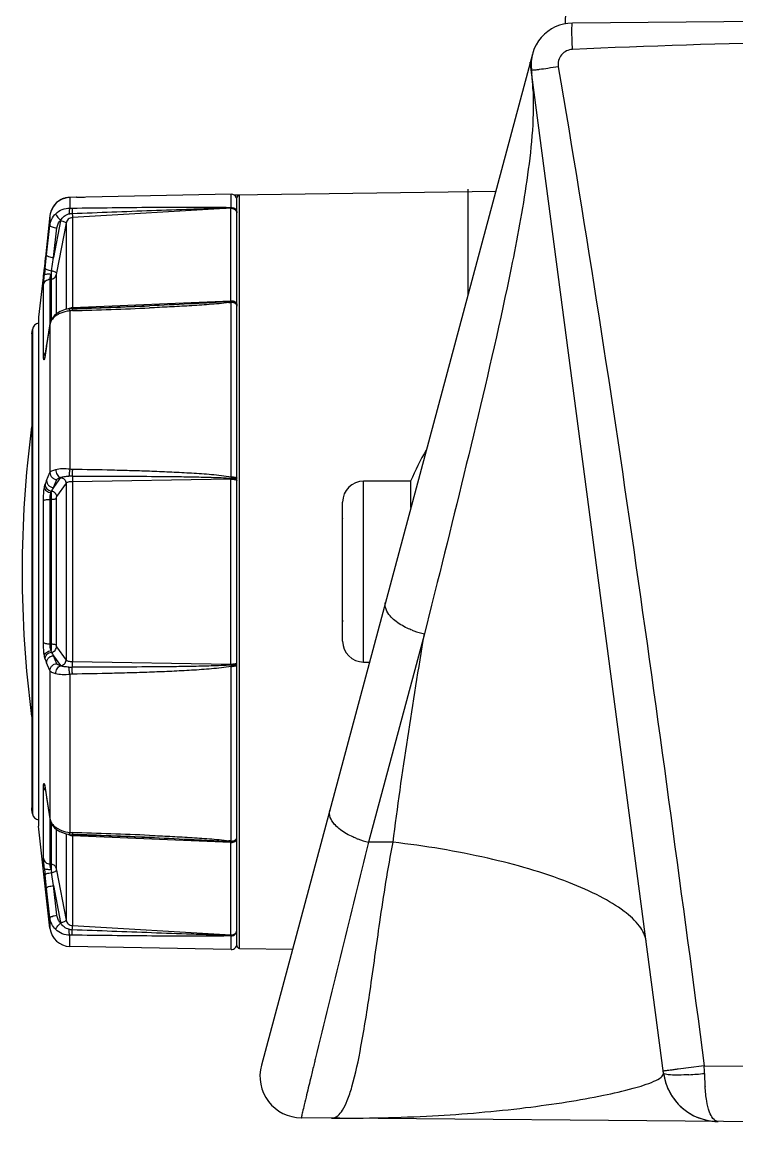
# Model space of a CAD drawing. Extents: x -1319 to 3519, y -1539 to 2345.
# Drawn here: x -1298 to -1246.6, y -162.7 to -83.1 of the extents above; entities that cross this region are included whole.
import ezdxf

# ---------------------------------------------------------------- set-up
doc = ezdxf.new("R2010")
doc.units = 0
doc.header["$LTSCALE"] = 65.395
doc.layers.get('0').update_dxf_attribs({"linetype": 'CONTINUOUS'})

msp = doc.modelspace()

# ---------------------------------------------------------------- linework, layer by layer
at = {"linetype": 'CONTINUOUS'}
for p, q in [((-1258.927, -83.266), (-1258.806, -76.35)), ((-1192.942, -82.631), (-1258.435, -83.202)), ((-1261.306, -85.426), (-1280.783, -158.113)), ((-1251.894, -158.673), (-1261.461, -86.002)), ((-1282.768, -95.553), (-1263.946, -95.277)), ((-1265.942, -95.138), (-1265.942, -102.723)), ((-1295.492, -96.111), (-1295.748, -96.414)), ((-1295.166, -95.887), (-1295.492, -96.111)), ((-1295.176, -95.892), (-1295.334, -96.002)), ((-1295.07, -95.854), (-1295.176, -95.892)), ((-1294.792, -95.758), (-1295.166, -95.887)), ((-1294.535, -95.731), (-1294.792, -95.758)), ((-1282.95, -95.508), (-1294.535, -95.731)), ((-1282.95, -95.508), (-1294.535, -95.731)), ((-1294.535, -95.731), (-1294.535, -95.731)), ((-1294.535, -95.731), (-1294.535, -96.501)), ((-1294.07, -95.719), (-1293.495, -95.711)), ((-1294.07, -95.719), (-1294.07, -95.722)), ((-1282.95, -95.508), (-1282.95, -95.508)), ((-1282.95, -96.454), (-1282.95, -95.508)), ((-1282.542, -149.514), (-1282.542, -95.786)), ((-1282.345, -149.714), (-1282.343, -95.586)), ((-1295.967, -97.04), (-1296.3, -100.037)), ((-1295.948, -96.916), (-1295.967, -97.04)), ((-1295.967, -97.04), (-1295.967, -97.747)), ((-1295.913, -96.773), (-1295.948, -96.916)), ((-1295.748, -96.414), (-1295.913, -96.773)), ((-1282.966, -96.514), (-1294.352, -97.187)), ((-1282.966, -96.514), (-1282.966, -96.488)), ((-1282.966, -103.159), (-1282.966, -96.514)), ((-1296.213, -99.881), (-1295.967, -97.747)), ((-1296.032, -97.528), (-1296.124, -98.456)), ((-1296.022, -97.529), (-1296.032, -97.528)), ((-1295.206, -97.409), (-1295.716, -100.064)), ((-1294.813, -97.583), (-1295.501, -101.166)), ((-1294.813, -97.583), (-1294.813, -103.785)), ((-1294.352, -97.187), (-1294.352, -103.651)), ((-1295.716, -100.064), (-1295.47, -97.93)), ((-1296.308, -100.109), (-1296.337, -100.369)), ((-1296.321, -100.823), (-1296.213, -99.881)), ((-1296.3, -100.037), (-1296.308, -100.109)), ((-1295.863, -100.999), (-1295.716, -100.064)), ((-1296.404, -100.954), (-1296.416, -101.064)), ((-1296.387, -100.812), (-1296.404, -100.954)), ((-1296.372, -100.68), (-1296.387, -100.812)), ((-1296.345, -100.44), (-1296.372, -100.68)), ((-1296.337, -100.369), (-1296.345, -100.44)), ((-1296.466, -101.487), (-1296.782, -104.331)), ((-1296.461, -101.441), (-1296.466, -101.487)), ((-1296.45, -101.348), (-1296.461, -101.441)), ((-1296.442, -101.284), (-1296.45, -101.348)), ((-1296.43, -101.18), (-1296.442, -101.284)), ((-1296.416, -101.064), (-1296.43, -101.18)), ((-1295.887, -101.603), (-1295.966, -101.608)), ((-1295.966, -104.833), (-1295.966, -101.608)), ((-1295.887, -101.603), (-1295.887, -104.587)), ((-1295.519, -101.29), (-1295.519, -104.115)), ((-1296.431, -107.123), (-1296.431, -102.034)), ((-1294.352, -103.651), (-1282.966, -103.159)), ((-1282.95, -115.821), (-1282.95, -103.264)), ((-1295.493, -104.093), (-1295.635, -104.211)), ((-1295.493, -104.093), (-1295.493, -104.093)), ((-1294.59, -103.739), (-1294.59, -103.739)), ((-1294.535, -103.887), (-1294.535, -115.246)), ((-1292.384, -103.659), (-1294.366, -103.72)), ((-1294.366, -103.721), (-1294.366, -103.72)), ((-1294.361, -103.872), (-1294.366, -103.721)), ((-1296.782, -104.331), (-1296.782, -140.931)), ((-1296.318, -107.073), (-1295.964, -104.824)), ((-1295.967, -104.864), (-1296.207, -106.387)), ((-1295.967, -104.864), (-1295.964, -104.824)), ((-1295.967, -104.864), (-1295.967, -115.514)), ((-1295.933, -104.687), (-1295.964, -104.824)), ((-1297.264, -105.534), (-1297.272, -105.656)), ((-1297.272, -105.656), (-1297.272, -139.605)), ((-1297.264, -105.534), (-1297.226, -105.22)), ((-1297.226, -105.22), (-1297.264, -105.534)), ((-1297.264, -105.534), (-1297.264, -139.727)), ((-1297.226, -105.22), (-1297.226, -140.042)), ((-1296.213, -106.426), (-1296.315, -107.074)), ((-1296.213, -106.426), (-1296.21, -106.387)), ((-1296.207, -106.387), (-1296.213, -106.426)), ((-1296.373, -107.357), (-1296.349, -107.234)), ((-1296.345, -107.219), (-1296.349, -107.234)), ((-1296.341, -107.199), (-1296.345, -107.219)), ((-1296.329, -107.137), (-1296.341, -107.199)), ((-1296.318, -107.073), (-1296.329, -107.137)), ((-1296.321, -107.113), (-1296.318, -107.073)), ((-1296.315, -107.074), (-1296.321, -107.113)), ((-1296.213, -116.086), (-1295.967, -115.514)), ((-1295.206, -115.873), (-1295.716, -116.584)), ((-1295.716, -116.584), (-1295.47, -116.012)), ((-1282.966, -115.986), (-1294.352, -116.166)), ((-1282.966, -129.275), (-1282.966, -115.986)), ((-1273.442, -129.131), (-1273.442, -116.131)), ((-1270.058, -116.131), (-1273.442, -116.131)), ((-1270.058, -116.131), (-1270.057, -116.277)), ((-1294.813, -116.277), (-1295.501, -117.237)), ((-1294.813, -116.277), (-1294.813, -128.985)), ((-1294.352, -116.166), (-1294.352, -129.095)), ((-1296.431, -127.72), (-1296.431, -117.541)), ((-1295.887, -117.435), (-1295.966, -117.436)), ((-1295.966, -127.826), (-1295.966, -117.436)), ((-1295.887, -117.435), (-1295.887, -127.827)), ((-1295.519, -117.357), (-1295.519, -127.904)), ((-1274.942, -127.63), (-1274.942, -117.631)), ((-1274.952, -121.887), (-1274.952, -118.741)), ((-1274.942, -118.741), (-1274.952, -118.741)), ((-1274.942, -118.787), (-1274.952, -118.787)), ((-1274.942, -118.787), (-1274.942, -118.818)), ((-1274.942, -121.487), (-1274.952, -121.487)), ((-1274.942, -121.887), (-1274.952, -121.887)), ((-1274.952, -124.421), (-1274.952, -122.22)), ((-1274.942, -122.22), (-1274.952, -122.22)), ((-1274.942, -122.285), (-1274.952, -122.285)), ((-1274.942, -123.337), (-1274.952, -123.337)), ((-1268.145, -123.412), (-1268.551, -125.036)), ((-1274.942, -124.352), (-1274.952, -124.352)), ((-1274.952, -126.241), (-1274.952, -124.441)), ((-1274.942, -124.441), (-1274.952, -124.441)), ((-1268.551, -125.036), (-1269.069, -127.104)), ((-1274.942, -125.841), (-1274.952, -125.841)), ((-1274.942, -126.241), (-1274.952, -126.241)), ((-1274.942, -126.11), (-1274.942, -126.241)), ((-1269.069, -127.104), (-1273.078, -142.068)), ((-1295.966, -127.826), (-1295.887, -127.827)), ((-1295.501, -128.025), (-1294.813, -128.985)), ((-1295.47, -129.249), (-1295.716, -128.677)), ((-1295.716, -128.677), (-1295.206, -129.389)), ((-1295.967, -129.748), (-1296.213, -129.176)), ((-1294.352, -129.095), (-1282.966, -129.275)), ((-1282.95, -141.998), (-1282.95, -129.441)), ((-1273.442, -129.131), (-1273.017, -129.131)), ((-1295.967, -129.748), (-1295.967, -140.398)), ((-1294.535, -130.016), (-1294.535, -141.375)), ((-1296.431, -143.228), (-1296.431, -138.138)), ((-1296.373, -137.904), (-1296.349, -138.028)), ((-1296.349, -138.028), (-1296.349, -138.028)), ((-1296.326, -138.138), (-1296.318, -138.188)), ((-1296.321, -138.148), (-1296.318, -138.188)), ((-1296.321, -138.148), (-1296.315, -138.188)), ((-1296.318, -138.188), (-1295.971, -140.398)), ((-1296.315, -138.188), (-1296.213, -138.835)), ((-1296.213, -138.835), (-1296.21, -138.875)), ((-1296.213, -138.835), (-1296.207, -138.874)), ((-1296.207, -138.874), (-1295.967, -140.398)), ((-1297.264, -139.727), (-1297.272, -139.605)), ((-1297.264, -139.727), (-1297.226, -140.042)), ((-1297.226, -140.042), (-1297.264, -139.727)), ((-1295.971, -140.398), (-1295.964, -140.437)), ((-1295.967, -140.398), (-1295.964, -140.437)), ((-1295.966, -143.654), (-1295.966, -140.429)), ((-1295.964, -140.437), (-1295.936, -140.565)), ((-1295.887, -140.673), (-1295.887, -143.659)), ((-1295.967, -148.263), (-1296.782, -140.931)), ((-1295.642, -141.043), (-1295.493, -141.168)), ((-1295.519, -141.146), (-1295.519, -143.972)), ((-1295.493, -141.168), (-1295.493, -141.168)), ((-1294.813, -141.476), (-1294.813, -147.679)), ((-1294.59, -141.523), (-1294.59, -141.523)), ((-1294.384, -141.541), (-1292.391, -141.602)), ((-1294.361, -141.39), (-1294.366, -141.541)), ((-1294.366, -141.541), (-1294.366, -141.542)), ((-1288.82, -141.587), (-1288.771, -141.589)), ((-1294.352, -141.61), (-1294.352, -148.074)), ((-1282.966, -142.103), (-1294.352, -141.61)), ((-1292.391, -141.602), (-1290.465, -141.67)), ((-1290.465, -141.67), (-1288.826, -141.736)), ((-1282.966, -148.747), (-1282.966, -142.103)), ((-1271.324, -142.083), (-1273.078, -142.068)), ((-1295.966, -143.654), (-1295.887, -143.659)), ((-1296.213, -145.38), (-1296.321, -144.438)), ((-1295.716, -145.197), (-1295.863, -144.263)), ((-1295.501, -144.095), (-1294.813, -147.679)), ((-1295.967, -147.515), (-1296.213, -145.38)), ((-1295.47, -147.332), (-1295.716, -145.197)), ((-1295.716, -145.197), (-1295.206, -147.853)), ((-1295.967, -147.515), (-1295.967, -148.263)), ((-1294.352, -148.074), (-1282.966, -148.747)), ((-1282.966, -148.773), (-1282.966, -148.747)), ((-1294.535, -149.57), (-1294.535, -148.76)), ((-1282.95, -149.793), (-1282.95, -148.807)), ((-1282.95, -149.793), (-1294.535, -149.57)), ((-1282.345, -149.714), (-1278.547, -149.77)), ((-1248.965, -158.142), (-1250.094, -158.294)), ((-1248.965, -158.142), (-1192.942, -158.631)), ((-1187.06, -162.682), (-1277.911, -161.889))]:
    msp.add_line(p, q, dxfattribs=at)
for points in [[(-1294.535, -95.731), (-1294.803, -95.761), (-1294.842, -95.774)], [(-1294.59, -103.739), (-1294.866, -103.796), (-1295.244, -103.943), (-1295.493, -104.093)], [(-1294.366, -103.72), (-1294.53, -103.731), (-1294.59, -103.739)], [(-1288.826, -103.525), (-1290.462, -103.591), (-1292.384, -103.659)], [(-1295.635, -104.211), (-1295.818, -104.437), (-1295.933, -104.687)], [(-1296.349, -138.028), (-1296.349, -138.026), (-1296.346, -138.039), (-1296.338, -138.078), (-1296.326, -138.138)], [(-1295.936, -140.565), (-1295.824, -140.816), (-1295.642, -141.043)], [(-1295.493, -141.168), (-1295.252, -141.315), (-1294.875, -141.463), (-1294.59, -141.523)], [(-1294.59, -141.523), (-1294.54, -141.529), (-1294.384, -141.541)]]:
    msp.add_lwpolyline(points, dxfattribs=at)
for centre, radius, start, end in [((-1258.409, -86.202), 3, 90.5, 187.5), ((-1278.814, -88.712), 17.559, 5.05059, 6.21094), ((-1279.951, -88.795), 18.699, 2.15058, 4.99736), ((-1294.501, -97.205), 1.476, 134.53726, 147.11753), ((-1294.509, -97.198), 1.466, 132.44528, 134.52221), ((-1294.502, -97.206), 1.476, 117.93039, 132.41492), ((-1294.506, -97.201), 1.47, 112.71492, 117.89876), ((-1294.506, -97.2), 1.469, 103.25036, 112.71269), ((-1294.505, -97.207), 1.476, 91.13198, 103.2261), ((-1294.041, -97.719), 2, 90.84, 91.377), ((-1282.942, -95.908), 0.4, 22.3527, 91.09295), ((-1282.942, -95.908), 0.4, 17.35166, 91.1236), ((-1282.944, -95.908), 0.402, 0.06582, 17.25823), ((-1294.497, -97.204), 1.479, 162.41712, 168.78005), ((-1294.505, -97.202), 1.472, 147.14277, 162.39894), ((-1282.919, -96.9), 0.378, 7.96203, 24.10399), ((-1282.91, -96.899), 0.368, 0.02924, 7.95395), ((-1294.052, -97.727), 1.99, 172.81701, 174.28252), ((-1294.041, -97.719), 2, 172.12249, 174.28941), ((-1294.044, -97.728), 1.998, 171.67453, 172.81728), ((-1294.379, -97.568), 0.842, 167.00984, 169.1429), ((-1259.328, -105.066), 37.236, 173.45638, 174.19771), ((-1279.592, -103.013), 16.395, 172.94424, 173.79032), ((-1284.465, -87.803), 15.474, 274.93259, 275.36733), ((-1284.012, -96.96), 6.393, 278.02827, 279.56938), ((-1284.112, -91.584), 11.677, 275.37637, 275.63318), ((-1294.324, -104.341), 0.69, 94.27792, 103.23423), ((-1294.322, -104.356), 0.705, 92.44218, 94.32724), ((-1325.534, 752.512), 856.824, 272.084691, 272.455361), ((-1304.891, 270.501), 374.521, 271.61117, 272.4613), ((-1282.781, -103.561), 0.241, 26.79615, 30.46088), ((-1296.73, -105.281), 0.5, 96.13352, 173), ((-1295.235, -104.98), 0.742, 168.08759, 170.998), ((-1298.791, -106.751), 2.496, 349.13491, 349.29316), ((-1217.968, -122.631), 80, 172.52774, 187.47226), ((-1251.645, -123.938), 20, 149.85155, 157.02155), ((-1263.018, -130.331), 36.122, 156.77321, 157.21232), ((-1295.111, -115.941), 0.117, 139.19312, 144.32541), ((-1294.198, -141.526), 25.756, 90.37342, 90.90457), ((-1272.992, -117.6), 10.115, 169.8725, 170.41092), ((-1276.474, -115.993), 6.492, 179.31115, 179.94413), ((-1273.442, -117.631), 1.5, 90, 180), ((-1235.636, -151.883), 69.682, 149.5641, 149.80364), ((-1463.097, -118.394), 193.052, 0.10713, 0.62849), ((-1267.847, -121.381), 5.85, 248.9769, 250.11646), ((-1267.794, -121.238), 6.003, 250.10677, 257.74488), ((-1273.442, -127.631), 1.5, 180, 270), ((-1235.637, -93.379), 69.681, 210.19636, 210.4359), ((-1263.017, -114.93), 36.124, 202.7877, 203.22678), ((-1295.111, -129.321), 0.117, 215.6777, 220.80749), ((-1294.193, -103.327), 26.164, 269.09995, 269.62282), ((-1276.471, -129.269), 6.496, 180.05613, 180.68874), ((-1272.862, -127.639), 10.247, 189.59234, 190.12382), ((-1298.241, -138.402), 1.935, 11.29801, 11.96409), ((-1296.73, -139.981), 0.5, 187, 263.86648), ((-1295.235, -140.282), 0.742, 189.002, 191.91276), ((-1294.324, -140.92), 0.69, 256.82243, 265.72558), ((-1325.533, -997.764), 856.814, 87.544641, 87.915312), ((-1304.904, -516.145), 374.903, 87.54115, 88.38851), ((-1294.322, -140.906), 0.705, 265.67699, 267.55783), ((-1284.324, -155.886), 13.896, 84.39233, 85.05816), ((-1284.001, -148.231), 6.321, 80.42527, 81.91243), ((-1282.781, -141.701), 0.241, 329.53922, 333.20386), ((4390.152, -1541.413), 5833.553, 166.1206156, 166.278439), ((-1271.857, -136.345), 5.85, 248.97003, 250.11639), ((-1271.804, -136.201), 6.003, 250.10668, 257.74477), ((-1259.594, -140.224), 36.968, 185.79961, 186.54631), ((-1279.604, -142.25), 16.383, 186.20936, 187.05606), ((-1294.379, -147.694), 0.842, 190.85821, 192.99056), ((-1294.506, -148.101), 1.47, 186.33899, 268.9), ((-1282.919, -148.361), 0.377, 335.8915, 350.98408), ((-1282.911, -148.363), 0.369, 350.97846, 359.96303), ((-1282.942, -149.393), 0.4, 268.9, 360), ((-1282.342, -149.514), 0.2, 180, 269.16), ((-1277.885, -158.889), 3, 165, 269.5), ((-1347.604, -160.85), 98.676, 1.24919, 1.57243), ((-657.37, -308.945), 637.742, 166.394254, 166.515125), ((-1247.928, -158.151), 4, 187.50045, 214.36669), ((-1247.928, -158.151), 4, 187.49959, 269.49933), ((-1251.481, -134.817), 24.015, 273.3696, 276.04759), ((-1230.523, -158.324), 18.432, 181.16496, 183.61891), ((-1233.033, -158.474), 15.917, 183.65009, 184.22882), ((-1247.928, -158.151), 4, 216.14911, 269.50555)]:
    msp.add_arc(centre, radius, start, end, dxfattribs=at)
for points, knots in [([(-1258.435, -85.095), (-1258.446, -84.854), (-1258.462, -84.409), (-1258.472, -83.88), (-1258.468, -83.545), (-1258.466, -83.361), (-1258.451, -83.275), (-1258.448, -83.202), (-1258.435, -83.202)], [0, 0, 0, 0, 0.381873, 0.705592, 0.829642, 0.922056, 0.979152, 1, 1, 1, 1]), ([(-1192.942, -83.648), (-1198.398, -83.826), (-1209.314, -84.104), (-1231.148, -84.368), (-1247.528, -84.605), (-1258.435, -85.095)], [0, 0, 0, 0, 0.250005, 0.500009, 1, 1, 1, 1]), ([(-1258.435, -85.095), (-1258.729, -85.108), (-1259.334, -85.395), (-1259.504, -86.048), (-1259.455, -86.338)], [0, 0, 0, 0, 0.500452, 1, 1, 1, 1]), ([(-1259.455, -86.338), (-1259.7, -86.379), (-1260.152, -86.453), (-1260.69, -86.534), (-1261.031, -86.574), (-1261.219, -86.6), (-1261.306, -86.594), (-1261.381, -86.607), (-1261.383, -86.594)], [0, 0, 0, 0, 0.382831, 0.70669, 0.83064, 0.92289, 0.979749, 1, 1, 1, 1]), ([(-1259.455, -86.338), (-1257.424, -98.261), (-1253.751, -122.174), (-1250.559, -146.152), (-1248.965, -158.142)], [0, 0, 0, 0, 0.499996, 1, 1, 1, 1]), ([(-1261.264, -88.094), (-1261.182, -90.237), (-1261.634, -94.519), (-1262.414, -98.717), (-1262.838, -100.806)], [0, 0, 0, 0, 0.50158, 1, 1, 1, 1]), ([(-1282.343, -95.586), (-1282.343, -95.584), (-1282.351, -95.578), (-1282.38, -95.57), (-1282.456, -95.566), (-1282.585, -95.562), (-1282.692, -95.562), (-1282.754, -95.562)], [0, 0, 0, 0, 0.018649, 0.055394, 0.230891, 0.551461, 1, 1, 1, 1]), ([(-1282.563, -95.797), (-1282.558, -95.794), (-1282.555, -95.79), (-1282.542, -95.784), (-1282.542, -95.786)], [0, 0, 0, 0, 0.774311, 1, 1, 1, 1]), ([(-1282.542, -95.786), (-1282.542, -95.735), (-1282.499, -95.629), (-1282.393, -95.587), (-1282.342, -95.587)], [0, 0, 0, 0, 0.499674, 1, 1, 1, 1]), ([(-1295.967, -97.747), (-1295.949, -97.591), (-1295.859, -97.282), (-1295.67, -97.021), (-1295.557, -96.909)], [0, 0, 0, 0, 0.49789, 1, 1, 1, 1]), ([(-1295.557, -96.909), (-1295.558, -96.92), (-1295.551, -96.946), (-1295.519, -97.012), (-1295.448, -97.112), (-1295.336, -97.243), (-1295.248, -97.333), (-1295.2, -97.378)], [0, 0, 0, 0, 0.053283, 0.133103, 0.366103, 0.669946, 1, 1, 1, 1]), ([(-1295.557, -96.909), (-1295.425, -96.778), (-1295.101, -96.567), (-1294.722, -96.5), (-1294.535, -96.501)], [0, 0, 0, 0, 0.498809, 1, 1, 1, 1]), ([(-1295.2, -97.378), (-1295.139, -97.267), (-1294.966, -97.067), (-1294.729, -96.952), (-1294.604, -96.921)], [0, 0, 0, 0, 0.49725, 1, 1, 1, 1]), ([(-1294.535, -96.501), (-1294.546, -96.519), (-1294.563, -96.57), (-1294.582, -96.662), (-1294.596, -96.784), (-1294.602, -96.873), (-1294.604, -96.921)], [0, 0, 0, 0, 0.144591, 0.371868, 0.665457, 1, 1, 1, 1]), ([(-1294.361, -96.503), (-1294.365, -96.549), (-1294.365, -96.676), (-1294.366, -96.804), (-1294.365, -96.885)], [0, 0, 0, 0, 0.362341, 1, 1, 1, 1]), ([(-1294.365, -96.885), (-1293.415, -96.848), (-1291.515, -96.775), (-1288.664, -96.669), (-1286.289, -96.585), (-1284.39, -96.524), (-1283.44, -96.495), (-1282.966, -96.488)], [0, 0, 0, 0, 0.25012, 0.500213, 0.75025, 0.875215, 1, 1, 1, 1]), ([(-1294.365, -96.885), (-1294.364, -96.919), (-1294.358, -97.02), (-1294.352, -97.12), (-1294.352, -97.187)], [0, 0, 0, 0, 0.337165, 1, 1, 1, 1]), ([(-1294.361, -96.503), (-1293.408, -96.49), (-1291.503, -96.466), (-1289.122, -96.443), (-1287.218, -96.43), (-1285.791, -96.425), (-1284.604, -96.426), (-1283.657, -96.436), (-1283.185, -96.444), (-1282.95, -96.454)], [0, 0, 0, 0, 0.250479, 0.500867, 0.625997, 0.751046, 0.875915, 0.938178, 1, 1, 1, 1]), ([(-1282.966, -96.488), (-1282.965, -96.485), (-1282.96, -96.473), (-1282.954, -96.462), (-1282.95, -96.454)], [0, 0, 0, 0, 0.288068, 1, 1, 1, 1]), ([(-1282.966, -96.488), (-1282.862, -96.483), (-1282.695, -96.534), (-1282.566, -96.697), (-1282.542, -96.798), (-1282.542, -96.846)], [0, 0, 0, 0, 0.51365, 0.760914, 1, 1, 1, 1]), ([(-1282.966, -96.514), (-1282.886, -96.51), (-1282.721, -96.548), (-1282.607, -96.674), (-1282.575, -96.746)], [0, 0, 0, 0, 0.50497, 1, 1, 1, 1]), ([(-1282.95, -96.454), (-1282.897, -96.453), (-1282.791, -96.471), (-1282.655, -96.556), (-1282.564, -96.685), (-1282.542, -96.789), (-1282.542, -96.839)], [0, 0, 0, 0, 0.25425, 0.506076, 0.754329, 1, 1, 1, 1]), ([(-1295.967, -97.747), (-1295.968, -97.769), (-1295.914, -97.819), (-1295.81, -97.861), (-1295.653, -97.905), (-1295.534, -97.923), (-1295.47, -97.93)], [0, 0, 0, 0, 0.119843, 0.340047, 0.64696, 1, 1, 1, 1]), ([(-1295.47, -97.93), (-1295.459, -97.827), (-1295.399, -97.623), (-1295.274, -97.452), (-1295.2, -97.378)], [0, 0, 0, 0, 0.497764, 1, 1, 1, 1]), ([(-1295.206, -97.409), (-1295.156, -97.418), (-1295.062, -97.439), (-1294.938, -97.482), (-1294.855, -97.523), (-1294.813, -97.564), (-1294.813, -97.583)], [0, 0, 0, 0, 0.348988, 0.655005, 0.877402, 1, 1, 1, 1]), ([(-1294.352, -97.187), (-1294.46, -97.193), (-1294.676, -97.277), (-1294.793, -97.478), (-1294.813, -97.583)], [0, 0, 0, 0, 0.50479, 1, 1, 1, 1]), ([(-1296.213, -99.881), (-1296.213, -99.903), (-1296.16, -99.953), (-1296.055, -99.996), (-1295.898, -100.04), (-1295.78, -100.057), (-1295.716, -100.064)], [0, 0, 0, 0, 0.119815, 0.340008, 0.646935, 1, 1, 1, 1]), ([(-1296.321, -100.823), (-1296.321, -100.843), (-1296.274, -100.89), (-1296.177, -100.93), (-1296.033, -100.973), (-1295.923, -100.991), (-1295.863, -100.999)], [0, 0, 0, 0, 0.11928, 0.336817, 0.642406, 1, 1, 1, 1]), ([(-1295.863, -100.999), (-1295.816, -101.008), (-1295.728, -101.029), (-1295.614, -101.071), (-1295.538, -101.111), (-1295.501, -101.15), (-1295.501, -101.166)], [0, 0, 0, 0, 0.352699, 0.656902, 0.876778, 1, 1, 1, 1]), ([(-1262.838, -100.806), (-1263.607, -104.591), (-1265.355, -112.133), (-1267.208, -119.648), (-1268.145, -123.412)], [0, 0, 0, 0, 0.498936, 1, 1, 1, 1]), ([(-1296.431, -102.034), (-1296.431, -101.942), (-1296.41, -101.698), (-1296.388, -101.455), (-1296.373, -101.302)], [0, 0, 0, 0, 0.372267, 1, 1, 1, 1]), ([(-1296.431, -102.034), (-1296.418, -101.924), (-1296.305, -101.705), (-1296.079, -101.614), (-1295.966, -101.608)], [0, 0, 0, 0, 0.493441, 1, 1, 1, 1]), ([(-1296.373, -101.302), (-1296.369, -101.283), (-1296.311, -101.252), (-1296.211, -101.236), (-1296.061, -101.228), (-1295.951, -101.234), (-1295.891, -101.239)], [0, 0, 0, 0, 0.114343, 0.331439, 0.639002, 1, 1, 1, 1]), ([(-1295.966, -101.608), (-1295.966, -101.589), (-1295.959, -101.543), (-1295.936, -101.42), (-1295.91, -101.315), (-1295.891, -101.239)], [0, 0, 0, 0, 0.145457, 0.373846, 1, 1, 1, 1]), ([(-1295.891, -101.239), (-1295.89, -101.28), (-1295.889, -101.401), (-1295.888, -101.522), (-1295.887, -101.603)], [0, 0, 0, 0, 0.336589, 1, 1, 1, 1]), ([(-1295.887, -101.603), (-1295.801, -101.598), (-1295.629, -101.532), (-1295.535, -101.372), (-1295.519, -101.29)], [0, 0, 0, 0, 0.50622, 1, 1, 1, 1]), ([(-1295.501, -101.166), (-1295.506, -101.191), (-1295.512, -101.232), (-1295.519, -101.273), (-1295.519, -101.29)], [0, 0, 0, 0, 0.611764, 1, 1, 1, 1]), ([(-1283.135, -103.22), (-1283.608, -103.261), (-1284.557, -103.318), (-1286.454, -103.42), (-1287.877, -103.484), (-1288.826, -103.525)], [0, 0, 0, 0, 0.249997, 0.500011, 1, 1, 1, 1]), ([(-1283.12, -103.29), (-1283.354, -103.323), (-1283.826, -103.374), (-1284.772, -103.454), (-1285.958, -103.532), (-1287.382, -103.609), (-1288.333, -103.653), (-1288.808, -103.674)], [0, 0, 0, 0, 0.124633, 0.249545, 0.499603, 0.749777, 1, 1, 1, 1]), ([(-1282.966, -103.159), (-1282.913, -103.156), (-1282.807, -103.167), (-1282.668, -103.225), (-1282.568, -103.321), (-1282.542, -103.406), (-1282.542, -103.445)], [0, 0, 0, 0, 0.286048, 0.553714, 0.789846, 1, 1, 1, 1]), ([(-1282.966, -103.204), (-1282.966, -103.201), (-1282.966, -103.186), (-1282.966, -103.171), (-1282.966, -103.159)], [0, 0, 0, 0, 0.228514, 1, 1, 1, 1]), ([(-1282.966, -103.204), (-1282.878, -103.2), (-1282.704, -103.236), (-1282.581, -103.373), (-1282.556, -103.449)], [0, 0, 0, 0, 0.526088, 1, 1, 1, 1]), ([(-1282.95, -103.264), (-1282.951, -103.258), (-1282.956, -103.238), (-1282.961, -103.219), (-1282.966, -103.204)], [0, 0, 0, 0, 0.271009, 1, 1, 1, 1]), ([(-1282.95, -103.264), (-1282.873, -103.263), (-1282.728, -103.288), (-1282.607, -103.382), (-1282.573, -103.439)], [0, 0, 0, 0, 0.538021, 1, 1, 1, 1]), ([(-1295.557, -104.256), (-1295.558, -104.223), (-1295.551, -104.162), (-1295.515, -104.109), (-1295.493, -104.093)], [0, 0, 0, 0, 0.548993, 1, 1, 1, 1]), ([(-1295.321, -104.113), (-1295.342, -104.124), (-1295.424, -104.167), (-1295.502, -104.216), (-1295.557, -104.256)], [0, 0, 0, 0, 0.25746, 1, 1, 1, 1]), ([(-1294.535, -103.887), (-1294.604, -103.893), (-1294.875, -103.933), (-1295.139, -104.021), (-1295.321, -104.113)], [0, 0, 0, 0, 0.255096, 1, 1, 1, 1]), ([(-1294.677, -103.755), (-1294.664, -103.745), (-1294.603, -103.707), (-1294.535, -103.682), (-1294.482, -103.669)], [0, 0, 0, 0, 0.23837, 1, 1, 1, 1]), ([(-1294.535, -103.887), (-1294.539, -103.865), (-1294.548, -103.829), (-1294.563, -103.781), (-1294.574, -103.754), (-1294.585, -103.738), (-1294.59, -103.739)], [0, 0, 0, 0, 0.406101, 0.713942, 0.910432, 1, 1, 1, 1]), ([(-1294.353, -103.723), (-1294.353, -103.718), (-1294.352, -103.694), (-1294.352, -103.67), (-1294.352, -103.651)], [0, 0, 0, 0, 0.208785, 1, 1, 1, 1]), ([(-1295.557, -104.256), (-1295.595, -104.282), (-1295.729, -104.39), (-1295.841, -104.528), (-1295.896, -104.641)], [0, 0, 0, 0, 0.265727, 1, 1, 1, 1]), ([(-1296.431, -107.123), (-1296.426, -107.091), (-1296.411, -107.049), (-1296.389, -107.012), (-1296.382, -107.003)], [0, 0, 0, 0, 0.740778, 1, 1, 1, 1]), ([(-1296.427, -107.278), (-1296.428, -107.267), (-1296.43, -107.215), (-1296.431, -107.164), (-1296.431, -107.123)], [0, 0, 0, 0, 0.215966, 1, 1, 1, 1]), ([(-1296.373, -107.357), (-1296.376, -107.365), (-1296.381, -107.379), (-1296.388, -107.394), (-1296.399, -107.402), (-1296.41, -107.393), (-1296.414, -107.377), (-1296.42, -107.352), (-1296.424, -107.318), (-1296.426, -107.292), (-1296.427, -107.278)], [0, 0, 0, 0, 0.141611, 0.234874, 0.287095, 0.337638, 0.428465, 0.568676, 0.75943, 1, 1, 1, 1]), ([(-1296.382, -107.003), (-1296.377, -106.994), (-1296.352, -106.961), (-1296.321, -106.932), (-1296.295, -106.913)], [0, 0, 0, 0, 0.241338, 1, 1, 1, 1]), ([(-1296.356, -107.298), (-1296.358, -107.304), (-1296.363, -107.324), (-1296.368, -107.344), (-1296.373, -107.357)], [0, 0, 0, 0, 0.286791, 1, 1, 1, 1]), ([(-1296.34, -107.221), (-1296.341, -107.228), (-1296.346, -107.254), (-1296.352, -107.28), (-1296.356, -107.298)], [0, 0, 0, 0, 0.273426, 1, 1, 1, 1]), ([(-1296.321, -107.113), (-1296.322, -107.122), (-1296.328, -107.156), (-1296.334, -107.19), (-1296.338, -107.214)], [0, 0, 0, 0, 0.266887, 1, 1, 1, 1]), ([(-1295.967, -115.514), (-1295.957, -115.49), (-1295.917, -115.441), (-1295.782, -115.353), (-1295.653, -115.31), (-1295.557, -115.284)], [0, 0, 0, 0, 0.164026, 0.382231, 1, 1, 1, 1]), ([(-1295.557, -115.284), (-1295.559, -115.413), (-1295.497, -115.654), (-1295.306, -115.837), (-1295.2, -115.864)], [0, 0, 0, 0, 0.539868, 1, 1, 1, 1]), ([(-1295.557, -115.284), (-1295.405, -115.243), (-1295.061, -115.206), (-1294.718, -115.227), (-1294.535, -115.246)], [0, 0, 0, 0, 0.460683, 1, 1, 1, 1]), ([(-1294.535, -115.246), (-1294.551, -115.342), (-1294.578, -115.518), (-1294.599, -115.694), (-1294.604, -115.774)], [0, 0, 0, 0, 0.551648, 1, 1, 1, 1]), ([(-1294.361, -115.262), (-1294.362, -115.308), (-1294.365, -115.477), (-1294.367, -115.647), (-1294.365, -115.771)], [0, 0, 0, 0, 0.270742, 1, 1, 1, 1]), ([(-1294.361, -115.262), (-1293.408, -115.277), (-1291.979, -115.304), (-1290.074, -115.355), (-1288.646, -115.402), (-1287.217, -115.46), (-1286.028, -115.522), (-1285.078, -115.584), (-1284.365, -115.639), (-1283.655, -115.709), (-1283.182, -115.772), (-1282.95, -115.821)], [0, 0, 0, 0, 0.250071, 0.375101, 0.500124, 0.62514, 0.750142, 0.812636, 0.875122, 0.93759, 1, 1, 1, 1]), ([(-1296.213, -116.086), (-1296.213, -116.149), (-1296.187, -116.278), (-1296.076, -116.441), (-1295.911, -116.553), (-1295.781, -116.582), (-1295.716, -116.584)], [0, 0, 0, 0, 0.245733, 0.495336, 0.747659, 1, 1, 1, 1]), ([(-1295.967, -115.514), (-1295.968, -115.577), (-1295.941, -115.706), (-1295.83, -115.87), (-1295.666, -115.981), (-1295.535, -116.01), (-1295.47, -116.012)], [0, 0, 0, 0, 0.245733, 0.495338, 0.747659, 1, 1, 1, 1]), ([(-1295.47, -116.012), (-1295.455, -115.976), (-1295.36, -115.912), (-1295.263, -115.881), (-1295.2, -115.864)], [0, 0, 0, 0, 0.377328, 1, 1, 1, 1]), ([(-1295.206, -115.873), (-1295.105, -115.877), (-1294.9, -115.969), (-1294.813, -116.176), (-1294.813, -116.277)], [0, 0, 0, 0, 0.50321, 1, 1, 1, 1]), ([(-1295.2, -115.864), (-1295.123, -115.827), (-1294.921, -115.786), (-1294.72, -115.775), (-1294.604, -115.774)], [0, 0, 0, 0, 0.425514, 1, 1, 1, 1]), ([(-1294.365, -115.771), (-1293.415, -115.769), (-1291.515, -115.768), (-1289.139, -115.778), (-1287.239, -115.794), (-1285.814, -115.814), (-1284.626, -115.839), (-1283.677, -115.872), (-1283.202, -115.895), (-1282.966, -115.915)], [0, 0, 0, 0, 0.250041, 0.500069, 0.625076, 0.750075, 0.875059, 0.937541, 1, 1, 1, 1]), ([(-1294.365, -115.771), (-1294.363, -115.798), (-1294.355, -115.93), (-1294.352, -116.062), (-1294.352, -116.166)], [0, 0, 0, 0, 0.208904, 1, 1, 1, 1]), ([(-1282.966, -115.915), (-1282.915, -115.914), (-1282.819, -115.915), (-1282.705, -115.919), (-1282.629, -115.924), (-1282.588, -115.928), (-1282.561, -115.933), (-1282.546, -115.936), (-1282.543, -115.939)], [0, 0, 0, 0, 0.362054, 0.678358, 0.803959, 0.901559, 0.967399, 1, 1, 1, 1]), ([(-1282.966, -115.986), (-1282.913, -115.986), (-1282.813, -115.989), (-1282.695, -116.004), (-1282.617, -116.026), (-1282.573, -116.043), (-1282.542, -116.067), (-1282.542, -116.084)], [0, 0, 0, 0, 0.356818, 0.667242, 0.790372, 0.886938, 1, 1, 1, 1]), ([(-1282.95, -115.821), (-1282.853, -115.82), (-1282.738, -115.827), (-1282.614, -115.863), (-1282.571, -115.881), (-1282.542, -115.905), (-1282.542, -115.921)], [0, 0, 0, 0, 0.666702, 0.789048, 0.88521, 1, 1, 1, 1]), ([(-1282.543, -115.939), (-1282.543, -115.939), (-1282.542, -115.94), (-1282.542, -115.94), (-1282.542, -115.941)], [0, 0, 0, 0, 0.553054, 1, 1, 1, 1]), ([(-1296.431, -117.541), (-1296.431, -117.367), (-1296.421, -117.044), (-1296.394, -116.722), (-1296.373, -116.575)], [0, 0, 0, 0, 0.53974, 1, 1, 1, 1]), ([(-1296.373, -116.575), (-1296.366, -116.527), (-1296.353, -116.448), (-1296.333, -116.37), (-1296.321, -116.341)], [0, 0, 0, 0, 0.603443, 1, 1, 1, 1]), ([(-1296.373, -116.575), (-1296.37, -116.622), (-1296.336, -116.72), (-1296.225, -116.838), (-1296.071, -116.921), (-1295.952, -116.948), (-1295.891, -116.953)], [0, 0, 0, 0, 0.213674, 0.453552, 0.71974, 1, 1, 1, 1]), ([(-1296.321, -116.341), (-1296.321, -116.46), (-1296.222, -116.707), (-1295.984, -116.823), (-1295.863, -116.836)], [0, 0, 0, 0, 0.49454, 1, 1, 1, 1]), ([(-1295.891, -116.953), (-1295.889, -116.94), (-1295.882, -116.901), (-1295.874, -116.86), (-1295.863, -116.836)], [0, 0, 0, 0, 0.325403, 1, 1, 1, 1]), ([(-1295.863, -116.836), (-1295.767, -116.848), (-1295.579, -116.944), (-1295.501, -117.141), (-1295.501, -117.237)], [0, 0, 0, 0, 0.503689, 1, 1, 1, 1]), ([(-1294.352, -116.166), (-1294.406, -116.167), (-1294.507, -116.173), (-1294.643, -116.195), (-1294.745, -116.226), (-1294.8, -116.257), (-1294.813, -116.277)], [0, 0, 0, 0, 0.333726, 0.627637, 0.854367, 1, 1, 1, 1]), ([(-1296.431, -117.541), (-1296.422, -117.522), (-1296.368, -117.491), (-1296.268, -117.463), (-1296.127, -117.442), (-1296.022, -117.437), (-1295.966, -117.436)], [0, 0, 0, 0, 0.12921, 0.351558, 0.652477, 1, 1, 1, 1]), ([(-1295.966, -117.436), (-1295.966, -117.348), (-1295.952, -117.185), (-1295.917, -117.024), (-1295.891, -116.953)], [0, 0, 0, 0, 0.539109, 1, 1, 1, 1]), ([(-1295.891, -116.953), (-1295.89, -116.987), (-1295.888, -117.148), (-1295.887, -117.308), (-1295.887, -117.435)], [0, 0, 0, 0, 0.211568, 1, 1, 1, 1]), ([(-1295.887, -117.435), (-1295.844, -117.434), (-1295.764, -117.43), (-1295.655, -117.415), (-1295.574, -117.393), (-1295.53, -117.371), (-1295.519, -117.357)], [0, 0, 0, 0, 0.336589, 0.63283, 0.859077, 1, 1, 1, 1]), ([(-1295.501, -117.237), (-1295.51, -117.25), (-1295.515, -117.292), (-1295.519, -117.332), (-1295.519, -117.357)], [0, 0, 0, 0, 0.383137, 1, 1, 1, 1]), ([(-1271.197, -126.14), (-1271.32, -126.04), (-1271.685, -125.706), (-1271.952, -125.154), (-1271.862, -124.818)], [0, 0, 0, 0, 0.313479, 1, 1, 1, 1]), ([(-1269.946, -126.842), (-1270.066, -126.796), (-1270.507, -126.609), (-1270.926, -126.363), (-1271.197, -126.14)], [0, 0, 0, 0, 0.267262, 1, 1, 1, 1]), ([(-1296.373, -128.686), (-1296.394, -128.539), (-1296.421, -128.217), (-1296.431, -127.895), (-1296.431, -127.72)], [0, 0, 0, 0, 0.460261, 1, 1, 1, 1]), ([(-1296.431, -127.72), (-1296.422, -127.739), (-1296.368, -127.77), (-1296.268, -127.798), (-1296.127, -127.819), (-1296.022, -127.825), (-1295.966, -127.826)], [0, 0, 0, 0, 0.12921, 0.351558, 0.652477, 1, 1, 1, 1]), ([(-1295.891, -128.308), (-1295.917, -128.238), (-1295.952, -128.077), (-1295.966, -127.914), (-1295.966, -127.826)], [0, 0, 0, 0, 0.460891, 1, 1, 1, 1]), ([(-1295.887, -127.827), (-1295.887, -127.87), (-1295.888, -128.031), (-1295.889, -128.191), (-1295.891, -128.308)], [0, 0, 0, 0, 0.27066, 1, 1, 1, 1]), ([(-1295.887, -127.827), (-1295.844, -127.828), (-1295.764, -127.832), (-1295.655, -127.847), (-1295.574, -127.868), (-1295.53, -127.89), (-1295.519, -127.904)], [0, 0, 0, 0, 0.33659, 0.632831, 0.859078, 1, 1, 1, 1]), ([(-1295.863, -128.426), (-1295.767, -128.414), (-1295.579, -128.317), (-1295.501, -128.12), (-1295.501, -128.025)], [0, 0, 0, 0, 0.503686, 1, 1, 1, 1]), ([(-1295.519, -127.904), (-1295.519, -127.929), (-1295.515, -127.969), (-1295.51, -128.012), (-1295.501, -128.025)], [0, 0, 0, 0, 0.616863, 1, 1, 1, 1]), ([(-1296.373, -128.686), (-1296.37, -128.639), (-1296.336, -128.541), (-1296.225, -128.424), (-1296.071, -128.34), (-1295.952, -128.314), (-1295.891, -128.308)], [0, 0, 0, 0, 0.213683, 0.453562, 0.719746, 1, 1, 1, 1]), ([(-1296.321, -128.921), (-1296.333, -128.892), (-1296.353, -128.813), (-1296.366, -128.734), (-1296.373, -128.686)], [0, 0, 0, 0, 0.39655, 1, 1, 1, 1]), ([(-1296.321, -128.921), (-1296.321, -128.802), (-1296.222, -128.554), (-1295.984, -128.439), (-1295.863, -128.426)], [0, 0, 0, 0, 0.494548, 1, 1, 1, 1]), ([(-1296.213, -129.176), (-1296.213, -129.112), (-1296.187, -128.983), (-1296.076, -128.82), (-1295.911, -128.708), (-1295.781, -128.679), (-1295.716, -128.677)], [0, 0, 0, 0, 0.245733, 0.495336, 0.747659, 1, 1, 1, 1]), ([(-1295.863, -128.426), (-1295.866, -128.42), (-1295.879, -128.381), (-1295.886, -128.341), (-1295.891, -128.308)], [0, 0, 0, 0, 0.171944, 1, 1, 1, 1]), ([(-1295.967, -129.748), (-1295.968, -129.684), (-1295.941, -129.555), (-1295.831, -129.392), (-1295.666, -129.28), (-1295.535, -129.251), (-1295.47, -129.249)], [0, 0, 0, 0, 0.245733, 0.495338, 0.74766, 1, 1, 1, 1]), ([(-1295.557, -129.977), (-1295.559, -129.848), (-1295.497, -129.608), (-1295.306, -129.424), (-1295.2, -129.397)], [0, 0, 0, 0, 0.539865, 1, 1, 1, 1]), ([(-1295.2, -129.397), (-1295.263, -129.38), (-1295.36, -129.349), (-1295.455, -129.286), (-1295.47, -129.249)], [0, 0, 0, 0, 0.622672, 1, 1, 1, 1]), ([(-1295.206, -129.389), (-1295.105, -129.384), (-1294.9, -129.293), (-1294.813, -129.085), (-1294.813, -128.985)], [0, 0, 0, 0, 0.50321, 1, 1, 1, 1]), ([(-1294.604, -129.488), (-1294.72, -129.486), (-1294.921, -129.475), (-1295.123, -129.435), (-1295.2, -129.397)], [0, 0, 0, 0, 0.574472, 1, 1, 1, 1]), ([(-1294.813, -128.985), (-1294.8, -129.004), (-1294.745, -129.036), (-1294.643, -129.066), (-1294.507, -129.088), (-1294.406, -129.094), (-1294.352, -129.095)], [0, 0, 0, 0, 0.145629, 0.372358, 0.666265, 1, 1, 1, 1]), ([(-1294.535, -130.016), (-1294.551, -129.919), (-1294.578, -129.744), (-1294.599, -129.567), (-1294.604, -129.488)], [0, 0, 0, 0, 0.551648, 1, 1, 1, 1]), ([(-1294.361, -130), (-1294.362, -129.954), (-1294.365, -129.784), (-1294.367, -129.614), (-1294.365, -129.491)], [0, 0, 0, 0, 0.270756, 1, 1, 1, 1]), ([(-1294.365, -129.491), (-1294.363, -129.463), (-1294.355, -129.331), (-1294.352, -129.199), (-1294.352, -129.095)], [0, 0, 0, 0, 0.208912, 1, 1, 1, 1]), ([(-1282.966, -129.347), (-1283.202, -129.367), (-1283.677, -129.39), (-1284.626, -129.422), (-1285.814, -129.447), (-1287.239, -129.467), (-1289.139, -129.484), (-1291.515, -129.493), (-1293.415, -129.492), (-1294.365, -129.491)], [0, 0, 0, 0, 0.062459, 0.124941, 0.249925, 0.374924, 0.499931, 0.749959, 1, 1, 1, 1]), ([(-1282.95, -129.441), (-1283.182, -129.49), (-1283.655, -129.552), (-1284.365, -129.623), (-1285.078, -129.678), (-1286.028, -129.74), (-1287.217, -129.801), (-1288.646, -129.859), (-1290.074, -129.906), (-1291.979, -129.957), (-1293.408, -129.985), (-1294.361, -130)], [0, 0, 0, 0, 0.06241, 0.124878, 0.187364, 0.249858, 0.37486, 0.499876, 0.624899, 0.749929, 1, 1, 1, 1]), ([(-1282.966, -129.275), (-1282.913, -129.276), (-1282.813, -129.272), (-1282.695, -129.257), (-1282.617, -129.236), (-1282.573, -129.218), (-1282.542, -129.194), (-1282.542, -129.177)], [0, 0, 0, 0, 0.356818, 0.667242, 0.790372, 0.886938, 1, 1, 1, 1]), ([(-1282.966, -129.347), (-1282.915, -129.347), (-1282.819, -129.346), (-1282.705, -129.342), (-1282.629, -129.337), (-1282.588, -129.333), (-1282.561, -129.329), (-1282.546, -129.326), (-1282.543, -129.323)], [0, 0, 0, 0, 0.362066, 0.678377, 0.803978, 0.901573, 0.967407, 1, 1, 1, 1]), ([(-1282.95, -129.441), (-1282.853, -129.441), (-1282.738, -129.435), (-1282.614, -129.398), (-1282.571, -129.381), (-1282.542, -129.357), (-1282.542, -129.34)], [0, 0, 0, 0, 0.666702, 0.789048, 0.88521, 1, 1, 1, 1]), ([(-1282.543, -129.323), (-1282.543, -129.322), (-1282.542, -129.322), (-1282.542, -129.321), (-1282.542, -129.321)], [0, 0, 0, 0, 0.552987, 1, 1, 1, 1]), ([(-1295.557, -129.977), (-1295.653, -129.951), (-1295.782, -129.909), (-1295.917, -129.821), (-1295.957, -129.772), (-1295.967, -129.748)], [0, 0, 0, 0, 0.617769, 0.835974, 1, 1, 1, 1]), ([(-1294.535, -130.016), (-1294.718, -130.035), (-1295.061, -130.056), (-1295.405, -130.018), (-1295.557, -129.977)], [0, 0, 0, 0, 0.539319, 1, 1, 1, 1]), ([(-1296.431, -138.138), (-1296.431, -138.124), (-1296.431, -138.072), (-1296.43, -138.021), (-1296.427, -137.984)], [0, 0, 0, 0, 0.282666, 1, 1, 1, 1]), ([(-1296.431, -138.138), (-1296.426, -138.17), (-1296.411, -138.212), (-1296.389, -138.25), (-1296.382, -138.259)], [0, 0, 0, 0, 0.740778, 1, 1, 1, 1]), ([(-1296.427, -137.984), (-1296.426, -137.969), (-1296.424, -137.944), (-1296.42, -137.91), (-1296.414, -137.885), (-1296.41, -137.869), (-1296.399, -137.859), (-1296.388, -137.868), (-1296.381, -137.883), (-1296.376, -137.896), (-1296.373, -137.904)], [0, 0, 0, 0, 0.240649, 0.431514, 0.571846, 0.66278, 0.713354, 0.765468, 0.858585, 1, 1, 1, 1]), ([(-1296.382, -138.259), (-1296.377, -138.267), (-1296.352, -138.3), (-1296.321, -138.329), (-1296.295, -138.348)], [0, 0, 0, 0, 0.241338, 1, 1, 1, 1]), ([(-1296.373, -137.904), (-1296.371, -137.91), (-1296.361, -137.942), (-1296.353, -137.975), (-1296.348, -138.001)], [0, 0, 0, 0, 0.19993, 1, 1, 1, 1]), ([(-1296.343, -138.023), (-1296.341, -138.032), (-1296.333, -138.074), (-1296.326, -138.116), (-1296.321, -138.148)], [0, 0, 0, 0, 0.227191, 1, 1, 1, 1]), ([(-1275.207, -141.103), (-1275.33, -141.003), (-1275.694, -140.669), (-1275.961, -140.117), (-1275.871, -139.782)], [0, 0, 0, 0, 0.313479, 1, 1, 1, 1]), ([(-1295.896, -140.62), (-1295.878, -140.657), (-1295.791, -140.806), (-1295.664, -140.929), (-1295.557, -141.006)], [0, 0, 0, 0, 0.236697, 1, 1, 1, 1]), ([(-1295.557, -141.006), (-1295.558, -141.039), (-1295.551, -141.1), (-1295.515, -141.152), (-1295.493, -141.168)], [0, 0, 0, 0, 0.548981, 1, 1, 1, 1]), ([(-1295.557, -141.006), (-1295.539, -141.019), (-1295.463, -141.071), (-1295.383, -141.117), (-1295.321, -141.148)], [0, 0, 0, 0, 0.24226, 1, 1, 1, 1]), ([(-1295.321, -141.148), (-1295.262, -141.178), (-1295.011, -141.289), (-1294.741, -141.356), (-1294.535, -141.375)], [0, 0, 0, 0, 0.242737, 1, 1, 1, 1]), ([(-1294.481, -141.592), (-1294.499, -141.588), (-1294.569, -141.569), (-1294.635, -141.537), (-1294.678, -141.506)], [0, 0, 0, 0, 0.261802, 1, 1, 1, 1]), ([(-1294.535, -141.375), (-1294.539, -141.396), (-1294.548, -141.433), (-1294.563, -141.481), (-1294.574, -141.508), (-1294.585, -141.523), (-1294.59, -141.523)], [0, 0, 0, 0, 0.406204, 0.71408, 0.910526, 1, 1, 1, 1]), ([(-1294.353, -141.538), (-1294.353, -141.543), (-1294.352, -141.567), (-1294.352, -141.591), (-1294.352, -141.61)], [0, 0, 0, 0, 0.208816, 1, 1, 1, 1]), ([(-1288.771, -141.589), (-1288.298, -141.61), (-1287.353, -141.654), (-1285.936, -141.731), (-1284.756, -141.809), (-1283.814, -141.889), (-1283.345, -141.939), (-1283.112, -141.973)], [0, 0, 0, 0, 0.250225, 0.500403, 0.750461, 0.875373, 1, 1, 1, 1]), ([(-1273.956, -141.805), (-1274.076, -141.759), (-1274.517, -141.572), (-1274.935, -141.326), (-1275.207, -141.103)], [0, 0, 0, 0, 0.267259, 1, 1, 1, 1]), ([(-1288.826, -141.736), (-1287.876, -141.777), (-1286.45, -141.842), (-1284.55, -141.943), (-1283.601, -142.001), (-1283.127, -142.042)], [0, 0, 0, 0, 0.49999, 0.750004, 1, 1, 1, 1]), ([(-1282.966, -142.057), (-1282.878, -142.061), (-1282.704, -142.025), (-1282.581, -141.888), (-1282.556, -141.813)], [0, 0, 0, 0, 0.526088, 1, 1, 1, 1]), ([(-1282.966, -142.103), (-1282.913, -142.105), (-1282.807, -142.095), (-1282.668, -142.036), (-1282.568, -141.941), (-1282.542, -141.856), (-1282.542, -141.816)], [0, 0, 0, 0, 0.286048, 0.553714, 0.789846, 1, 1, 1, 1]), ([(-1282.966, -142.057), (-1282.965, -142.053), (-1282.959, -142.033), (-1282.953, -142.013), (-1282.95, -141.998)], [0, 0, 0, 0, 0.228411, 1, 1, 1, 1]), ([(-1282.966, -142.103), (-1282.966, -142.099), (-1282.966, -142.083), (-1282.966, -142.068), (-1282.966, -142.057)], [0, 0, 0, 0, 0.270921, 1, 1, 1, 1]), ([(-1282.95, -141.998), (-1282.873, -141.999), (-1282.728, -141.973), (-1282.607, -141.88), (-1282.573, -141.823)], [0, 0, 0, 0, 0.538021, 1, 1, 1, 1]), ([(-1274.281, -159.671), (-1274.005, -158.717), (-1273.537, -156.417), (-1272.909, -152.458), (-1272.25, -147.548), (-1271.695, -143.984), (-1271.324, -142.083)], [0, 0, 0, 0, 0.167006, 0.393842, 0.674277, 1, 1, 1, 1]), ([(-1253.145, -149.164), (-1253.195, -148.787), (-1253.633, -147.953), (-1254.817, -146.909), (-1256.555, -145.872), (-1259.788, -144.462), (-1264.763, -143.054), (-1269.036, -142.342), (-1271.324, -142.083)], [0, 0, 0, 0, 0.056667, 0.133307, 0.233492, 0.356457, 0.657371, 1, 1, 1, 1]), ([(-1296.373, -143.959), (-1296.388, -143.807), (-1296.41, -143.563), (-1296.431, -143.319), (-1296.431, -143.228)], [0, 0, 0, 0, 0.627728, 1, 1, 1, 1]), ([(-1296.431, -143.228), (-1296.418, -143.338), (-1296.305, -143.556), (-1296.079, -143.647), (-1295.966, -143.654)], [0, 0, 0, 0, 0.493441, 1, 1, 1, 1]), ([(-1296.373, -143.959), (-1296.369, -143.978), (-1296.311, -144.009), (-1296.211, -144.025), (-1296.061, -144.033), (-1295.951, -144.028), (-1295.891, -144.022)], [0, 0, 0, 0, 0.114317, 0.331407, 0.63898, 1, 1, 1, 1]), ([(-1295.891, -144.022), (-1295.91, -143.946), (-1295.936, -143.842), (-1295.959, -143.719), (-1295.966, -143.672), (-1295.966, -143.654)], [0, 0, 0, 0, 0.626153, 0.854543, 1, 1, 1, 1]), ([(-1295.887, -143.659), (-1295.887, -143.676), (-1295.888, -143.798), (-1295.89, -143.919), (-1295.891, -144.022)], [0, 0, 0, 0, 0.145569, 1, 1, 1, 1]), ([(-1295.887, -143.659), (-1295.801, -143.664), (-1295.629, -143.73), (-1295.535, -143.889), (-1295.519, -143.972)], [0, 0, 0, 0, 0.50622, 1, 1, 1, 1]), ([(-1295.519, -143.972), (-1295.519, -143.988), (-1295.512, -144.029), (-1295.506, -144.07), (-1295.501, -144.095)], [0, 0, 0, 0, 0.388236, 1, 1, 1, 1]), ([(-1296.321, -144.438), (-1296.321, -144.418), (-1296.274, -144.372), (-1296.177, -144.331), (-1296.033, -144.289), (-1295.923, -144.27), (-1295.863, -144.263)], [0, 0, 0, 0, 0.119317, 0.336853, 0.642427, 1, 1, 1, 1]), ([(-1295.863, -144.263), (-1295.816, -144.253), (-1295.728, -144.232), (-1295.614, -144.19), (-1295.538, -144.151), (-1295.501, -144.112), (-1295.501, -144.095)], [0, 0, 0, 0, 0.352705, 0.656909, 0.876782, 1, 1, 1, 1]), ([(-1296.213, -145.38), (-1296.213, -145.358), (-1296.16, -145.308), (-1296.055, -145.266), (-1295.898, -145.222), (-1295.78, -145.204), (-1295.716, -145.197)], [0, 0, 0, 0, 0.119815, 0.340008, 0.646935, 1, 1, 1, 1]), ([(-1295.967, -147.515), (-1295.968, -147.493), (-1295.914, -147.443), (-1295.81, -147.4), (-1295.653, -147.356), (-1295.534, -147.338), (-1295.47, -147.332)], [0, 0, 0, 0, 0.119843, 0.34005, 0.646964, 1, 1, 1, 1]), ([(-1295.557, -148.352), (-1295.67, -148.241), (-1295.859, -147.98), (-1295.949, -147.671), (-1295.967, -147.515)], [0, 0, 0, 0, 0.50211, 1, 1, 1, 1]), ([(-1295.557, -148.352), (-1295.558, -148.341), (-1295.551, -148.315), (-1295.519, -148.25), (-1295.448, -148.149), (-1295.336, -148.018), (-1295.248, -147.928), (-1295.2, -147.883)], [0, 0, 0, 0, 0.053281, 0.1331, 0.366099, 0.669943, 1, 1, 1, 1]), ([(-1295.2, -147.883), (-1295.274, -147.81), (-1295.399, -147.638), (-1295.459, -147.434), (-1295.47, -147.332)], [0, 0, 0, 0, 0.502236, 1, 1, 1, 1]), ([(-1295.206, -147.853), (-1295.156, -147.844), (-1295.062, -147.822), (-1294.938, -147.779), (-1294.855, -147.738), (-1294.813, -147.697), (-1294.813, -147.679)], [0, 0, 0, 0, 0.348988, 0.655005, 0.877402, 1, 1, 1, 1]), ([(-1294.604, -148.341), (-1294.729, -148.309), (-1294.966, -148.194), (-1295.139, -147.995), (-1295.2, -147.883)], [0, 0, 0, 0, 0.502747, 1, 1, 1, 1]), ([(-1294.813, -147.679), (-1294.793, -147.783), (-1294.676, -147.984), (-1294.46, -148.068), (-1294.352, -148.074)], [0, 0, 0, 0, 0.495205, 1, 1, 1, 1]), ([(-1294.535, -148.76), (-1294.722, -148.762), (-1295.101, -148.695), (-1295.425, -148.483), (-1295.557, -148.352)], [0, 0, 0, 0, 0.501193, 1, 1, 1, 1]), ([(-1294.535, -148.76), (-1294.546, -148.743), (-1294.563, -148.691), (-1294.582, -148.599), (-1294.596, -148.478), (-1294.602, -148.388), (-1294.604, -148.341)], [0, 0, 0, 0, 0.144591, 0.371872, 0.665461, 1, 1, 1, 1]), ([(-1294.361, -148.759), (-1294.365, -148.713), (-1294.365, -148.585), (-1294.366, -148.458), (-1294.365, -148.376)], [0, 0, 0, 0, 0.362351, 1, 1, 1, 1]), ([(-1294.365, -148.377), (-1294.364, -148.343), (-1294.358, -148.242), (-1294.352, -148.141), (-1294.352, -148.074)], [0, 0, 0, 0, 0.337169, 1, 1, 1, 1]), ([(-1282.966, -148.773), (-1283.44, -148.766), (-1284.39, -148.737), (-1286.289, -148.677), (-1288.664, -148.592), (-1291.515, -148.486), (-1293.415, -148.413), (-1294.365, -148.377)], [0, 0, 0, 0, 0.124785, 0.24975, 0.499787, 0.74988, 1, 1, 1, 1]), ([(-1282.966, -148.773), (-1282.862, -148.779), (-1282.695, -148.727), (-1282.566, -148.564), (-1282.542, -148.464), (-1282.542, -148.415)], [0, 0, 0, 0, 0.51365, 0.760914, 1, 1, 1, 1]), ([(-1282.966, -148.747), (-1282.886, -148.752), (-1282.721, -148.714), (-1282.607, -148.587), (-1282.575, -148.516)], [0, 0, 0, 0, 0.50497, 1, 1, 1, 1]), ([(-1282.95, -148.807), (-1282.897, -148.808), (-1282.791, -148.79), (-1282.655, -148.705), (-1282.564, -148.576), (-1282.542, -148.473), (-1282.542, -148.422)], [0, 0, 0, 0, 0.25425, 0.506075, 0.754329, 1, 1, 1, 1]), ([(-1282.95, -148.807), (-1283.185, -148.817), (-1283.657, -148.826), (-1284.604, -148.835), (-1285.791, -148.836), (-1287.218, -148.831), (-1289.122, -148.818), (-1291.503, -148.795), (-1293.408, -148.772), (-1294.361, -148.759)], [0, 0, 0, 0, 0.061822, 0.124085, 0.248955, 0.374003, 0.499133, 0.749521, 1, 1, 1, 1]), ([(-1282.95, -148.807), (-1282.951, -148.805), (-1282.957, -148.794), (-1282.962, -148.782), (-1282.966, -148.773)], [0, 0, 0, 0, 0.212298, 1, 1, 1, 1]), ([(-1276.911, -157.672), (-1276.938, -157.783), (-1277.039, -158.2), (-1277.14, -158.617), (-1277.214, -158.923)], [0, 0, 0, 0, 0.265466, 1, 1, 1, 1]), ([(-1250.094, -158.294), (-1250.342, -158.327), (-1250.694, -158.374), (-1251.133, -158.432), (-1251.4, -158.469), (-1251.606, -158.49), (-1251.773, -158.526), (-1251.846, -158.511), (-1251.911, -158.544), (-1251.912, -158.533)], [0, 0, 0, 0, 0.408148, 0.580645, 0.727128, 0.844616, 0.930279, 0.982404, 1, 1, 1, 1]), ([(-1252.582, -159.264), (-1252.397, -159.181), (-1252.125, -159.065), (-1251.879, -158.782), (-1251.894, -158.673)], [0, 0, 0, 0, 0.647352, 1, 1, 1, 1]), ([(-1250.07, -158.791), (-1250.315, -158.805), (-1250.746, -158.823), (-1251.333, -158.815), (-1251.659, -158.783), (-1251.887, -158.726), (-1251.894, -158.673)], [0, 0, 0, 0, 0.397772, 0.710129, 0.913517, 1, 1, 1, 1]), ([(-1275.736, -161.908), (-1273.316, -161.929), (-1268.661, -161.829), (-1263.023, -161.344), (-1258.942, -160.777), (-1256.363, -160.32), (-1254.274, -159.842), (-1253.063, -159.478), (-1252.582, -159.264)], [0, 0, 0, 0, 0.310334, 0.596698, 0.72503, 0.838666, 0.932423, 1, 1, 1, 1]), ([(-1275.736, -161.908), (-1275.417, -161.911), (-1274.93, -161.401), (-1274.572, -160.584), (-1274.377, -160.001), (-1274.281, -159.671)], [0, 0, 0, 0, 0.344735, 0.627533, 1, 1, 1, 1]), ([(-1247.961, -162.151), (-1248.267, -162.148), (-1248.641, -161.476), (-1248.805, -160.626), (-1248.882, -159.993), (-1248.907, -159.648)], [0, 0, 0, 0, 0.330012, 0.626293, 1, 1, 1, 1]), ([(-1277.53, -160.231), (-1277.587, -160.471), (-1277.684, -160.883), (-1277.801, -161.363), (-1277.857, -161.633), (-1277.897, -161.775), (-1277.893, -161.833), (-1277.92, -161.889), (-1277.911, -161.889)], [0, 0, 0, 0, 0.435749, 0.748964, 0.858918, 0.937468, 0.984501, 1, 1, 1, 1])]:
    msp.add_open_spline(points, degree=3, knots=knots, dxfattribs=at)
for points in [[(-1261.383, -86.594), (-1261.373, -86.667), (-1261.365, -86.74), (-1261.357, -86.813)], [(-1282.542, -95.908), (-1282.542, -95.856), (-1282.552, -95.804), (-1282.572, -95.756)], [(-1294.604, -96.921), (-1294.526, -96.901), (-1294.446, -96.889), (-1294.365, -96.885)], [(-1294.535, -96.501), (-1294.477, -96.503), (-1294.419, -96.503), (-1294.361, -96.503)], [(-1294.361, -103.872), (-1294.419, -103.873), (-1294.477, -103.879), (-1294.535, -103.887)], [(-1282.566, -103.452), (-1282.551, -103.482), (-1282.542, -103.516), (-1282.542, -103.549)], [(-1282.556, -103.449), (-1282.547, -103.477), (-1282.542, -103.507), (-1282.542, -103.537)], [(-1295.896, -104.641), (-1295.925, -104.7), (-1295.947, -104.763), (-1295.961, -104.827)], [(-1294.535, -115.246), (-1294.477, -115.255), (-1294.419, -115.261), (-1294.361, -115.262)], [(-1271.324, -142.083), (-1270.68, -137.075), (-1269.91, -132.083), (-1269.069, -127.104)], [(-1294.361, -130), (-1294.419, -130.001), (-1294.477, -130.007), (-1294.535, -130.016)], [(-1295.961, -140.435), (-1295.947, -140.499), (-1295.925, -140.561), (-1295.896, -140.62)], [(-1294.535, -141.375), (-1294.477, -141.383), (-1294.419, -141.388), (-1294.361, -141.39)], [(-1282.566, -141.809), (-1282.551, -141.78), (-1282.542, -141.746), (-1282.542, -141.713)], [(-1282.556, -141.813), (-1282.547, -141.784), (-1282.542, -141.755), (-1282.542, -141.725)], [(-1294.365, -148.377), (-1294.446, -148.373), (-1294.526, -148.36), (-1294.604, -148.341)], [(-1294.361, -148.759), (-1294.419, -148.758), (-1294.477, -148.759), (-1294.535, -148.76)]]:
    msp.add_open_spline(points, degree=3, dxfattribs=at)

doc.saveas('drawing.dxf')
